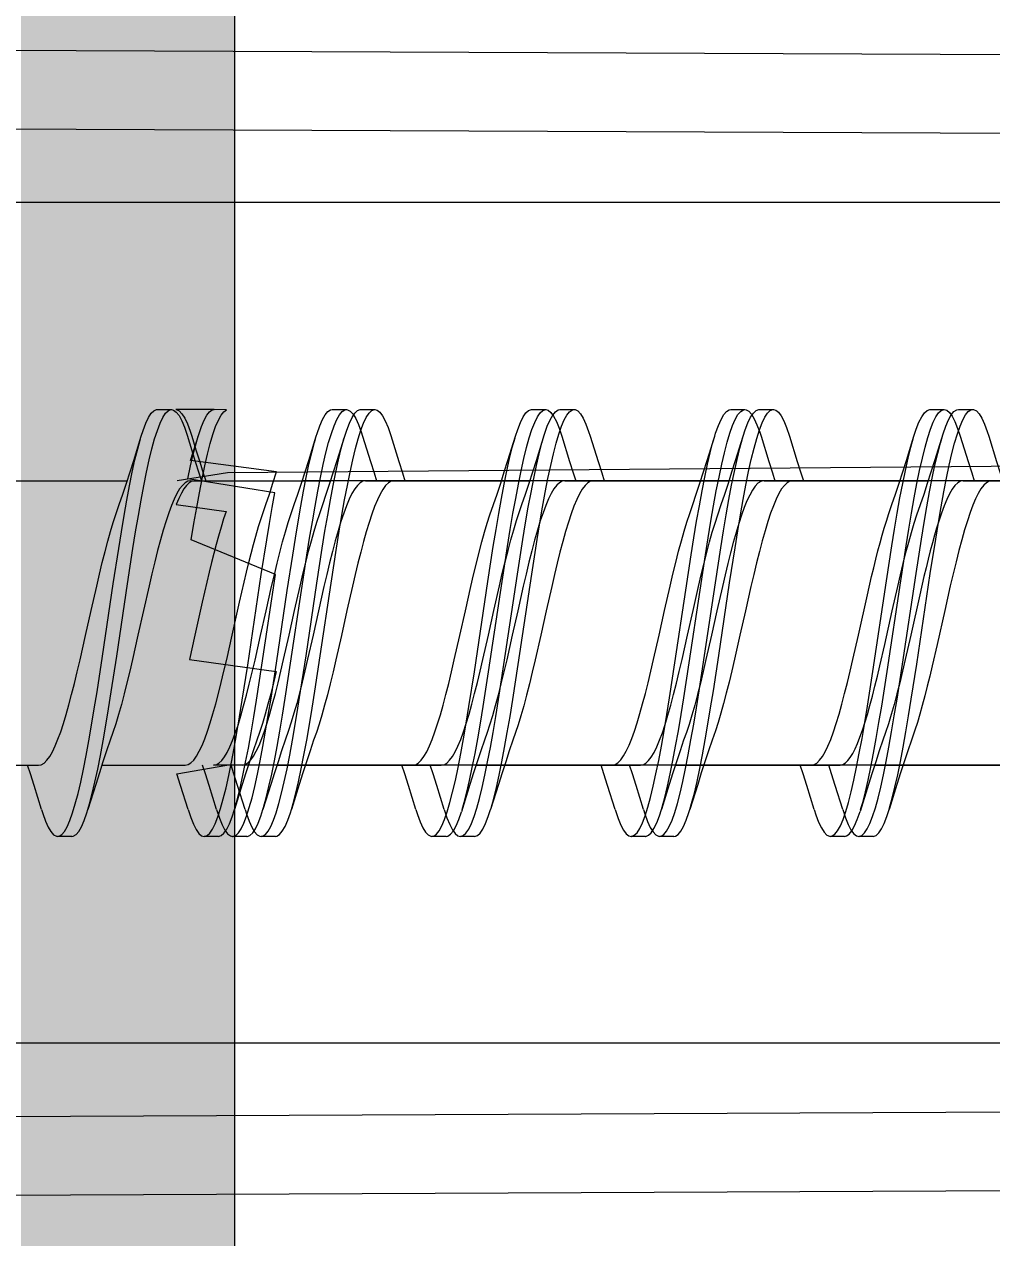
# Model space of a CAD drawing. Header units: millimetres. Extents: x -853320 to 19484, y -510814 to 9708.
# Drawn here: x 12786.87 to 12793.67, y 7130.49 to 7139.02 of the extents above; entities that cross this region are included whole.
import ezdxf

# ---------------------------------------------------------------- set-up
doc = ezdxf.new("R2010")
doc.units = ezdxf.units.MM
doc.layers.add('DS_ST_quote 1_50', color=7, linetype='Continuous')
for name, color, linetype, lineweight in [('F_ELETTRICO', 22, 'Continuous', 5), ('F_PARETE_nuove', 5, 'Continuous', 5), ('F_TUBOLARE sez.40x40', 7, 'Continuous', 5)]:
    doc.layers.add(name, color=color, linetype=linetype, lineweight=lineweight)
doc.styles.add('ARIAL', font='arial.ttf')
doc.dimstyles.new('ISO-100', dxfattribs={"dimtxt": 100, "dimasz": 5, "dimexe": 0.25, "dimexo": 6, "dimgap": 6, "dimtad": 1, "dimtxsty": 'ARIAL', "dimblk": 'ARCHTICK', "dimcen": 2.5, "dimdle": 15, "dimse1": 1, "dimse2": 1, "dimclrd": 256, "dimclre": 256, "dimclrt": 256, "dimadec": 0, "dimazin": 0, "dimtfac": 1, "dimtmove": 0, "dimatfit": 3, "dimldrblk": 'ARCHTICK', "dimfxl": 1, "dimlwd": -1, "dimlwe": -1, "dimarcsym": 0})

# ---------------------------------------------------------------- blocks, each defined once
blk = doc.blocks.new('SCATOLA INCASSO_1 P_sezione e pianta')
at = {"layer": 'F_ELETTRICO'}
for p, q in [((55461.4861, -13680.1948), (55437.3638, -13680.0865)), ((55461.4773, -13680.7467), (55437.3638, -13680.639)), ((55462.472, -13681.1733), (55437.3638, -13681.1734)), ((55441.7213, -13682.6278), (55441.6213, -13682.6278)), ((55442.7513, -13682.6278), (55442.6513, -13682.6278)), ((55442.9513, -13682.6278), (55442.8513, -13682.6278)), ((55443.1513, -13682.6278), (55443.0513, -13682.6278)), ((55444.3513, -13682.6278), (55444.2513, -13682.6278)), ((55444.5513, -13682.6278), (55444.4513, -13682.6278)), ((55445.7513, -13682.6278), (55445.6513, -13682.6278)), ((55445.9513, -13682.6278), (55445.8513, -13682.6278)), ((55447.1513, -13682.6278), (55447.0513, -13682.6278)), ((55447.3513, -13682.6278), (55447.2513, -13682.6278)), ((55447.2913, -13682.6519), (55447.3104, -13682.6802)), ((55447.3913, -13682.6519), (55447.4104, -13682.6802)), ((55441.7077, -13682.7392), (55441.7268, -13682.7927)), ((55442.7285, -13682.7168), (55442.7475, -13682.7654)), ((55442.9304, -13682.7213), (55442.9495, -13682.7709)), ((55443.1382, -13682.7405), (55443.1573, -13682.7942)), ((55444.3402, -13682.7455), (55444.3592, -13682.8003)), ((55444.5289, -13682.7179), (55444.548, -13682.7668)), ((55445.7309, -13682.7224), (55445.7499, -13682.7723)), ((55445.9387, -13682.7417), (55445.9578, -13682.7957)), ((55447.1407, -13682.7468), (55447.1597, -13682.8018)), ((55441.889, -13682.9924), (55441.8341, -13682.8158)), ((55442.919, -13682.9924), (55442.8641, -13682.8158)), ((55443.119, -13682.9924), (55443.0641, -13682.8158)), ((55443.319, -13682.9924), (55443.2641, -13682.8158)), ((55444.3592, -13682.8003), (55444.3783, -13682.8648)), ((55444.519, -13682.9924), (55444.4592, -13682.8003)), ((55444.719, -13682.9924), (55444.6641, -13682.8158)), ((55445.919, -13682.9924), (55445.8641, -13682.8158)), ((55446.119, -13682.9924), (55446.0641, -13682.8158)), ((55447.1597, -13682.8018), (55447.1788, -13682.8665)), ((55447.319, -13682.9924), (55447.2597, -13682.8018)), ((55447.519, -13682.9924), (55447.4641, -13682.8158)), ((55440.5323, -13683.1278), (55441.4873, -13683.1278)), ((55441.9323, -13683.1278), (55442.5173, -13683.1278)), ((55451.7623, -13683.1278), (55442.7173, -13683.1278)), ((55442.9623, -13683.1278), (55442.9173, -13683.1278)), ((55443.1623, -13683.1278), (55444.1173, -13683.1278)), ((55443.3623, -13683.1278), (55444.3173, -13683.1278)), ((55444.5623, -13683.1278), (55445.5173, -13683.1278)), ((55444.7623, -13683.1278), (55445.7173, -13683.1278)), ((55445.9623, -13683.1278), (55446.9173, -13683.1278)), ((55446.1623, -13683.1278), (55447.1173, -13683.1278)), ((55447.3623, -13683.1278), (55448.3173, -13683.1278)), ((55447.5623, -13683.1278), (55448.5173, -13683.1278)), ((55444.5116, -13683.5402), (55444.5497, -13683.7836)), ((55444.6116, -13683.5402), (55444.6497, -13683.7836)), ((55447.3121, -13683.5432), (55447.3502, -13683.7868)), ((55447.4121, -13683.5432), (55447.4502, -13683.7868)), ((55442.919, -13683.586), (55442.9571, -13683.8319)), ((55443.019, -13683.586), (55443.0571, -13683.8319)), ((55443.1209, -13683.5982), (55443.159, -13683.8447)), ((55443.2209, -13683.5982), (55443.259, -13683.8447)), ((55444.7195, -13683.589), (55444.7576, -13683.8351)), ((55444.8195, -13683.589), (55444.8576, -13683.8351)), ((55445.9214, -13683.6013), (55445.9595, -13683.8479)), ((55446.0214, -13683.6013), (55446.0595, -13683.8479)), ((55447.5199, -13683.5921), (55447.558, -13683.8383)), ((55447.6199, -13683.5921), (55447.658, -13683.8383)), ((55441.8982, -13683.6447), (55441.9364, -13683.8934)), ((55441.9982, -13683.6447), (55442.0364, -13683.8934)), ((55443.3287, -13683.6478), (55443.3668, -13683.8966)), ((55443.4287, -13683.6478), (55443.4668, -13683.8966)), ((55446.1292, -13683.6509), (55446.1673, -13683.8998)), ((55446.2292, -13683.6509), (55446.2673, -13683.8998)), ((55444.5497, -13683.7836), (55444.645, -13684.4199)), ((55444.6497, -13683.7836), (55444.745, -13684.4199)), ((55447.3502, -13683.7868), (55447.4455, -13684.4231)), ((55447.4502, -13683.7868), (55447.5455, -13684.4231)), ((55441.7789, -13683.8683), (55441.8179, -13684.0406)), ((55441.9364, -13683.8934), (55442.0126, -13684.4038)), ((55442.0364, -13683.8934), (55442.1126, -13684.4038)), ((55442.186, -13684.0415), (55442.1474, -13683.8709)), ((55442.9571, -13683.8319), (55443.0523, -13684.4682)), ((55443.0571, -13683.8319), (55443.1523, -13684.4682)), ((55443.159, -13683.8447), (55443.2352, -13684.3552)), ((55443.2095, -13683.8711), (55443.2481, -13684.0414)), ((55443.259, -13683.8447), (55443.3352, -13684.3552)), ((55443.3668, -13683.8966), (55443.443, -13684.4071)), ((55443.4162, -13684.042), (55443.3779, -13683.873)), ((55443.4668, -13683.8966), (55443.543, -13684.4071)), ((55444.4089, -13683.8684), (55444.4479, -13684.0407)), ((55444.6095, -13683.8712), (55444.6481, -13684.0415)), ((55444.7576, -13683.8351), (55444.8528, -13684.4714)), ((55444.8161, -13684.0417), (55444.777, -13683.8693)), ((55444.8576, -13683.8351), (55444.9528, -13684.4714)), ((55445.9595, -13683.8479), (55446.0357, -13684.3584)), ((55446.0095, -13683.8709), (55446.0482, -13684.042)), ((55446.0595, -13683.8479), (55446.1357, -13684.3584)), ((55447.2095, -13683.8712), (55447.2481, -13684.0415)), ((55447.3991, -13683.8265), (55447.4334, -13683.9762)), ((55447.558, -13683.8383), (55447.6533, -13684.4746)), ((55447.616, -13684.0415), (55447.5774, -13683.8709)), ((55447.658, -13683.8383), (55447.7533, -13684.4746)), ((55447.8012, -13683.9755), (55447.767, -13683.8262)), ((55446.1673, -13683.8998), (55446.2435, -13684.4103)), ((55446.2673, -13683.8998), (55446.3435, -13684.4103)), ((55447.2481, -13684.0415), (55447.3117, -13684.3256)), ((55447.6797, -13684.3256), (55447.616, -13684.0415)), ((55443.0866, -13684.2141), (55443.1251, -13684.3843)), ((55443.6933, -13684.3854), (55443.6546, -13684.2145)), ((55445.0932, -13684.3847), (55445.0545, -13684.2141)), ((55445.8868, -13684.2148), (55445.9258, -13684.3873)), ((55446.2928, -13684.383), (55446.2545, -13684.2137)), ((55446.4931, -13684.3845), (55446.4544, -13684.2135)), ((55442.6703, -13684.4154), (55442.6378, -13684.2731)), ((55442.8998, -13684.2731), (55442.9323, -13684.4154)), ((55442.0126, -13684.4038), (55442.0507, -13684.6507)), ((55442.1126, -13684.4038), (55442.1507, -13684.6507)), ((55443.2352, -13684.3552), (55443.2733, -13684.6041)), ((55443.3352, -13684.3552), (55443.3733, -13684.6041)), ((55443.443, -13684.4071), (55443.4811, -13684.6538)), ((55443.543, -13684.4071), (55443.5811, -13684.6538)), ((55446.0357, -13684.3584), (55446.0738, -13684.6072)), ((55446.1357, -13684.3584), (55446.1738, -13684.6072)), ((55447.3117, -13684.3256), (55447.3413, -13684.4537)), ((55447.7093, -13684.4537), (55447.6797, -13684.3256)), ((55443.1523, -13684.4682), (55442.5604, -13684.7118)), ((55443.0523, -13684.4682), (55443.0904, -13684.7118)), ((55444.645, -13684.4199), (55444.6831, -13684.666)), ((55444.745, -13684.4199), (55444.7831, -13684.666)), ((55444.8528, -13684.4714), (55444.8909, -13684.7148)), ((55444.9528, -13684.4714), (55444.9909, -13684.7148)), ((55446.2435, -13684.4103), (55446.2816, -13684.6568)), ((55446.3435, -13684.4103), (55446.3816, -13684.6568)), ((55447.4455, -13684.4231), (55447.4836, -13684.6691)), ((55447.5455, -13684.4231), (55447.5836, -13684.6691)), ((55447.6533, -13684.4746), (55447.6914, -13684.7178)), ((55447.7533, -13684.4746), (55447.7914, -13684.7178)), ((55447.4449, -13684.8428), (55447.4628, -13684.8966)), ((55443.0845, -13684.9596), (55443.1095, -13685.034)), ((55443.1285, -13684.9384), (55443.1476, -13685.0432)), ((55442.6176, -13685.0432), (55442.6366, -13685.1414)), ((55447.5407, -13685.0063), (55447.5598, -13685.1069)), ((55441.1553, -13685.1278), (55442.1103, -13685.1278)), ((55442.5553, -13685.1278), (55443.1403, -13685.1278)), ((55442.5853, -13685.1278), (55443.5403, -13685.1278)), ((55452.3853, -13685.1278), (55443.3403, -13685.1278)), ((55443.7853, -13685.1278), (55444.7403, -13685.1278)), ((55443.9853, -13685.1278), (55444.9403, -13685.1278)), ((55445.1853, -13685.1278), (55446.1403, -13685.1278)), ((55445.3853, -13685.1278), (55446.3403, -13685.1278)), ((55446.5853, -13685.1278), (55447.5403, -13685.1278)), ((55446.7853, -13685.1278), (55447.7403, -13685.1278)), ((55447.5347, -13685.1105), (55447.5602, -13685.1892)), ((55447.5598, -13685.1069), (55447.5788, -13685.2003)), ((55447.9853, -13685.1278), (55448.9403, -13685.1278)), ((55447.5602, -13685.1892), (55447.5859, -13685.2701)), ((55442.1559, -13685.2701), (55442.2085, -13685.4397)), ((55442.5559, -13685.2701), (55442.6128, -13685.4535)), ((55443.3859, -13685.2701), (55443.4385, -13685.4397)), ((55443.5859, -13685.2701), (55443.6385, -13685.4397)), ((55444.7859, -13685.2701), (55444.8385, -13685.4397)), ((55444.9859, -13685.2701), (55445.0433, -13685.455)), ((55446.1859, -13685.2701), (55446.2385, -13685.4397)), ((55446.3859, -13685.2701), (55446.4385, -13685.4397)), ((55447.5859, -13685.2701), (55447.6385, -13685.4397)), ((55447.7859, -13685.2701), (55447.8438, -13685.4565)), ((55445.1243, -13685.3905), (55445.1433, -13685.455)), ((55442.3221, -13685.4816), (55442.3412, -13685.5318)), ((55442.7128, -13685.4535), (55442.7319, -13685.5086)), ((55443.5448, -13685.4596), (55443.5638, -13685.5136)), ((55443.7526, -13685.483), (55443.7717, -13685.5329)), ((55444.9545, -13685.4885), (55444.9736, -13685.5375)), ((55445.1433, -13685.455), (55445.1624, -13685.5099)), ((55446.3453, -13685.4611), (55446.3643, -13685.5149)), ((55446.5531, -13685.4844), (55446.5721, -13685.5341)), ((55447.755, -13685.4899), (55447.7741, -13685.5386)), ((55447.9438, -13685.4565), (55447.9629, -13685.5111)), ((55442.3213, -13685.6278), (55442.4213, -13685.6278)), ((55442.7213, -13685.6278), (55442.4513, -13685.6278)), ((55443.5513, -13685.6278), (55443.6513, -13685.6278)), ((55443.7513, -13685.6278), (55443.8513, -13685.6278)), ((55444.9513, -13685.6278), (55445.0513, -13685.6278)), ((55445.1513, -13685.6278), (55445.2513, -13685.6278)), ((55446.3513, -13685.6278), (55446.4513, -13685.6278)), ((55446.5513, -13685.6278), (55446.6513, -13685.6278)), ((55447.7513, -13685.6278), (55447.8513, -13685.6278)), ((55447.9513, -13685.6278), (55448.0513, -13685.6278)), ((55468.0938, -13687.0822), (55437.3638, -13687.0822)), ((55437.3638, -13687.6166), (55468.0938, -13687.4888)), ((55437.3638, -13688.169), (55468.0938, -13688.0406))]:
    blk.add_line(p, q, dxfattribs=at)
for points in [[(55441.5085, -13682.8158), (55441.5172, -13682.7885), (55441.5363, -13682.7357), (55441.5553, -13682.6931), (55441.5744, -13682.6609), (55441.5934, -13682.6395), (55441.6125, -13682.629), (55441.6213, -13682.6278)], [(55441.6213, -13682.6278), (55441.6315, -13682.6294), (55441.6506, -13682.6407), (55441.6696, -13682.6629), (55441.6887, -13682.6958), (55441.7077, -13682.7392)], [(55441.7213, -13682.6278), (55441.7315, -13682.6294), (55441.7506, -13682.6407), (55441.7696, -13682.6629), (55441.7887, -13682.6958), (55441.8077, -13682.7392), (55441.8268, -13682.7927), (55441.8341, -13682.8158)], [(55442.5385, -13682.8158), (55442.557, -13682.7602), (55442.576, -13682.7125), (55442.5951, -13682.6753), (55442.6142, -13682.6486), (55442.6332, -13682.6327), (55442.6513, -13682.6278)], [(55442.6513, -13682.6278), (55442.6713, -13682.6338), (55442.6904, -13682.6507), (55442.7094, -13682.6785), (55442.7285, -13682.7168)], [(55442.7385, -13682.8158), (55442.7589, -13682.7548), (55442.778, -13682.7083), (55442.797, -13682.672), (55442.8161, -13682.6465), (55442.8351, -13682.6317), (55442.8513, -13682.6278)], [(55442.7513, -13682.6278), (55442.7713, -13682.6338), (55442.7904, -13682.6507), (55442.8094, -13682.6785), (55442.8285, -13682.7168), (55442.8475, -13682.7654), (55442.8641, -13682.8158)], [(55442.8513, -13682.6278), (55442.8542, -13682.6279), (55442.8732, -13682.635), (55442.8923, -13682.6531), (55442.9114, -13682.6819), (55442.9304, -13682.7213)], [(55442.9385, -13682.8158), (55442.9477, -13682.787), (55442.9668, -13682.7345), (55442.9858, -13682.6921), (55443.0049, -13682.6602), (55443.0239, -13682.6391), (55443.043, -13682.6288), (55443.0513, -13682.6278)], [(55442.9513, -13682.6278), (55442.9542, -13682.6279), (55442.9732, -13682.635), (55442.9923, -13682.6531), (55443.0114, -13682.6819), (55443.0304, -13682.7213), (55443.0495, -13682.7709), (55443.0641, -13682.8158)], [(55443.0513, -13682.6278), (55443.062, -13682.6295), (55443.0811, -13682.6411), (55443.1001, -13682.6636), (55443.1192, -13682.6968), (55443.1382, -13682.7405)], [(55443.1513, -13682.6278), (55443.162, -13682.6295), (55443.1811, -13682.6411), (55443.2001, -13682.6636), (55443.2192, -13682.6968), (55443.2382, -13682.7405), (55443.2573, -13682.7942), (55443.2641, -13682.8158)], [(55444.1385, -13682.8158), (55444.1497, -13682.7812), (55444.1687, -13682.7297), (55444.1878, -13682.6884), (55444.2068, -13682.6576), (55444.2259, -13682.6375), (55444.2449, -13682.6284), (55444.2513, -13682.6278)], [(55444.2513, -13682.6278), (55444.264, -13682.6302), (55444.283, -13682.6429), (55444.3021, -13682.6665), (55444.3211, -13682.7008), (55444.3402, -13682.7455)], [(55444.3385, -13682.8158), (55444.3575, -13682.7588), (55444.3765, -13682.7115), (55444.3956, -13682.6744), (55444.4146, -13682.6481), (55444.4337, -13682.6325), (55444.4513, -13682.6278)], [(55444.3513, -13682.6278), (55444.364, -13682.6302), (55444.383, -13682.6429), (55444.4021, -13682.6665), (55444.4211, -13682.7008), (55444.4402, -13682.7455), (55444.4592, -13682.8003)], [(55444.4513, -13682.6278), (55444.4718, -13682.6341), (55444.4908, -13682.6513), (55444.5099, -13682.6793), (55444.5289, -13682.7179)], [(55444.5513, -13682.6278), (55444.5718, -13682.6341), (55444.5908, -13682.6513), (55444.6099, -13682.6793), (55444.6289, -13682.7179), (55444.648, -13682.7668), (55444.6641, -13682.8158)], [(55445.5385, -13682.8158), (55445.5594, -13682.7535), (55445.5785, -13682.7072), (55445.5975, -13682.6713), (55445.6166, -13682.646), (55445.6356, -13682.6315), (55445.6513, -13682.6278)], [(55445.6513, -13682.6278), (55445.6547, -13682.628), (55445.6737, -13682.6354), (55445.6928, -13682.6537), (55445.7118, -13682.6828), (55445.7309, -13682.7224)], [(55445.7385, -13682.8158), (55445.7482, -13682.7855), (55445.7673, -13682.7333), (55445.7863, -13682.6912), (55445.8054, -13682.6596), (55445.8244, -13682.6387), (55445.8435, -13682.6287), (55445.8513, -13682.6278)], [(55445.7513, -13682.6278), (55445.7547, -13682.628), (55445.7737, -13682.6354), (55445.7928, -13682.6537), (55445.8118, -13682.6828), (55445.8309, -13682.7224), (55445.8499, -13682.7723), (55445.8641, -13682.8158)], [(55445.8513, -13682.6278), (55445.8625, -13682.6297), (55445.8816, -13682.6416), (55445.9006, -13682.6643), (55445.9197, -13682.6978), (55445.9387, -13682.7417)], [(55445.9513, -13682.6278), (55445.9625, -13682.6297), (55445.9816, -13682.6416), (55446.0006, -13682.6643), (55446.0197, -13682.6978), (55446.0387, -13682.7417), (55446.0578, -13682.7957), (55446.0641, -13682.8158)], [(55446.9385, -13682.8158), (55446.9501, -13682.7797), (55446.9692, -13682.7285), (55446.9882, -13682.6875), (55447.0073, -13682.6569), (55447.0264, -13682.6372), (55447.0454, -13682.6283), (55447.0513, -13682.6278)], [(55447.0513, -13682.6278), (55447.0645, -13682.6304), (55447.0835, -13682.6434), (55447.1026, -13682.6673), (55447.1216, -13682.7018), (55447.1407, -13682.7468)], [(55447.1385, -13682.8158), (55447.158, -13682.7575), (55447.177, -13682.7104), (55447.1961, -13682.6736), (55447.2151, -13682.6475), (55447.2342, -13682.6322), (55447.2513, -13682.6278)], [(55447.1513, -13682.6278), (55447.1645, -13682.6304), (55447.1835, -13682.6434), (55447.2026, -13682.6673), (55447.2216, -13682.7018), (55447.2407, -13682.7468), (55447.2597, -13682.8018)], [(55447.2513, -13682.6278), (55447.2532, -13682.6278), (55447.2723, -13682.6344), (55447.2913, -13682.6519)], [(55447.3104, -13682.6802), (55447.3294, -13682.719), (55447.3485, -13682.7682)], [(55447.3513, -13682.6278), (55447.3532, -13682.6278), (55447.3723, -13682.6344), (55447.3913, -13682.6519)], [(55447.4104, -13682.6802), (55447.4294, -13682.719), (55447.4485, -13682.7682), (55447.4641, -13682.8158)], [(55442.7475, -13682.7654), (55442.7666, -13682.824), (55442.7856, -13682.8921), (55442.8047, -13682.9692), (55442.8237, -13683.0548), (55442.8428, -13683.1482)], [(55442.9495, -13682.7709), (55442.9685, -13682.8305), (55442.9876, -13682.8996), (55443.0066, -13682.9776), (55443.0257, -13683.064), (55443.0447, -13683.1582)], [(55444.548, -13682.7668), (55444.567, -13682.8256), (55444.5861, -13682.894), (55444.6051, -13682.9713), (55444.6242, -13683.0571), (55444.6432, -13683.1507)], [(55445.7499, -13682.7723), (55445.769, -13682.8322), (55445.788, -13682.9014), (55445.8071, -13682.9797), (55445.8261, -13683.0663), (55445.8452, -13683.1607)], [(55447.3485, -13682.7682), (55447.3675, -13682.8272), (55447.3866, -13682.8958), (55447.4056, -13682.9734), (55447.4247, -13683.0594), (55447.4437, -13683.1532), (55447.4628, -13683.2542), (55447.4818, -13683.3615), (55447.5009, -13683.4744), (55447.5199, -13683.5921)], [(55441.5085, -13682.8158), (55441.4559, -13682.9855), (55441.4302, -13683.0664), (55441.4103, -13683.1278)], [(55441.7268, -13682.7927), (55441.7458, -13682.856), (55441.7649, -13682.9286)], [(55441.8341, -13682.8158), (55441.8458, -13682.856), (55441.8649, -13682.9286), (55441.8839, -13683.0099), (55441.903, -13683.0994)], [(55442.5385, -13682.8158), (55442.4859, -13682.9855), (55442.4602, -13683.0664), (55442.8103, -13683.1278)], [(55442.7385, -13682.8158), (55442.6859, -13682.9855), (55442.6602, -13683.0664), (55442.6403, -13683.1278)], [(55442.9385, -13682.8158), (55442.8859, -13682.9855), (55442.8602, -13683.0664), (55442.8403, -13683.1278)], [(55442.8641, -13682.8158), (55442.8666, -13682.824), (55442.8856, -13682.8921), (55442.9047, -13682.9692), (55442.9237, -13683.0548), (55442.9428, -13683.1482), (55442.9618, -13683.2488), (55442.9809, -13683.3558), (55442.9999, -13683.4685), (55443.019, -13683.586)], [(55443.0641, -13682.8158), (55443.0685, -13682.8305), (55443.0876, -13682.8996), (55443.1066, -13682.9776), (55443.1257, -13683.064), (55443.1447, -13683.1582)], [(55443.1573, -13682.7942), (55443.1763, -13682.8578), (55443.1954, -13682.9306)], [(55443.2641, -13682.8158), (55443.2763, -13682.8578), (55443.2954, -13682.9306), (55443.3144, -13683.0121), (55443.3335, -13683.1018)], [(55444.1385, -13682.8158), (55444.0859, -13682.9855), (55444.0602, -13683.0664), (55444.0403, -13683.1278)], [(55444.3385, -13682.8158), (55444.2859, -13682.9855), (55444.2602, -13683.0664), (55444.2403, -13683.1278)], [(55444.3783, -13682.8648), (55444.3973, -13682.9385), (55444.4164, -13683.0209), (55444.4354, -13683.1114)], [(55444.4641, -13682.8158), (55444.4783, -13682.8648), (55444.4973, -13682.9385), (55444.5164, -13683.0209), (55444.5354, -13683.1114)], [(55444.6641, -13682.8158), (55444.667, -13682.8256), (55444.6861, -13682.894), (55444.7051, -13682.9713), (55444.7242, -13683.0571), (55444.7432, -13683.1507)], [(55445.5385, -13682.8158), (55445.4859, -13682.9855), (55445.4602, -13683.0664), (55445.4403, -13683.1278)], [(55445.7385, -13682.8158), (55445.6859, -13682.9855), (55445.6602, -13683.0664), (55445.6403, -13683.1278)], [(55445.8641, -13682.8158), (55445.869, -13682.8322), (55445.888, -13682.9014), (55445.9071, -13682.9797), (55445.9261, -13683.0663), (55445.9452, -13683.1607)], [(55445.9578, -13682.7957), (55445.9768, -13682.8595), (55445.9959, -13682.9325)], [(55446.0641, -13682.8158), (55446.0768, -13682.8595), (55446.0959, -13682.9325), (55446.1149, -13683.0143), (55446.134, -13683.1042)], [(55446.9385, -13682.8158), (55446.8859, -13682.9855), (55446.8602, -13683.0664), (55446.8403, -13683.1278)], [(55447.1385, -13682.8158), (55447.0859, -13682.9855), (55447.0602, -13683.0664), (55447.0403, -13683.1278)], [(55447.1788, -13682.8665), (55447.1978, -13682.9405), (55447.2169, -13683.0231), (55447.2359, -13683.1138)], [(55447.2641, -13682.8158), (55447.2788, -13682.8665), (55447.2978, -13682.9405), (55447.3169, -13683.0231), (55447.3359, -13683.1138), (55447.355, -13683.2119), (55447.374, -13683.3167), (55447.3931, -13683.4274), (55447.4121, -13683.5432)], [(55447.4641, -13682.8158), (55447.4675, -13682.8272), (55447.4866, -13682.8958), (55447.5056, -13682.9734), (55447.5247, -13683.0594), (55447.5437, -13683.1532)], [(55441.7649, -13682.9286), (55441.7839, -13683.0099), (55441.803, -13683.0994)], [(55443.1954, -13682.9306), (55443.2144, -13683.0121), (55443.2335, -13683.1018)], [(55445.9959, -13682.9325), (55446.0149, -13683.0143), (55446.034, -13683.1042)], [(55442.0099, -13683.3589), (55441.9906, -13683.303), (55441.9655, -13683.2286), (55441.9402, -13683.152), (55441.9147, -13683.0733), (55441.889, -13682.9924)], [(55443.0399, -13683.3589), (55443.0206, -13683.303), (55442.9955, -13683.2286), (55442.9702, -13683.152), (55442.9447, -13683.0733), (55442.919, -13682.9924)], [(55443.2206, -13683.303), (55443.1955, -13683.2286), (55443.1702, -13683.152), (55443.1447, -13683.0733), (55443.119, -13682.9924)], [(55443.4399, -13683.3589), (55443.4206, -13683.303), (55443.3955, -13683.2286), (55443.3702, -13683.152), (55443.3447, -13683.0733), (55443.319, -13682.9924)], [(55444.6399, -13683.3589), (55444.6206, -13683.303), (55444.5955, -13683.2286), (55444.5702, -13683.152), (55444.5447, -13683.0733), (55444.519, -13682.9924)], [(55444.8399, -13683.3589), (55444.8206, -13683.303), (55444.7955, -13683.2286), (55444.7702, -13683.152), (55444.7447, -13683.0733), (55444.719, -13682.9924)], [(55446.0399, -13683.3589), (55446.0206, -13683.303), (55445.9955, -13683.2286), (55445.9702, -13683.152), (55445.9447, -13683.0733), (55445.919, -13682.9924)], [(55446.2437, -13683.3699), (55446.2206, -13683.303), (55446.1955, -13683.2286), (55446.1702, -13683.152), (55446.1447, -13683.0733), (55446.119, -13682.9924)], [(55447.4399, -13683.3589), (55447.4206, -13683.303), (55447.3955, -13683.2286), (55447.3702, -13683.152), (55447.3447, -13683.0733), (55447.319, -13682.9924)], [(55447.6206, -13683.303), (55447.5955, -13683.2286), (55447.5702, -13683.152), (55447.5447, -13683.0733), (55447.519, -13682.9924)], [(55441.4873, -13683.1278), (55441.5059, -13683.1313), (55441.5261, -13683.1429), (55441.5461, -13683.1623), (55441.5658, -13683.1891), (55441.5853, -13683.2229), (55441.6047, -13683.2634), (55441.624, -13683.31), (55441.6431, -13683.3623), (55441.6622, -13683.4203), (55441.6814, -13683.4837), (55441.7006, -13683.5519), (55441.7199, -13683.6249), (55441.7395, -13683.7027), (55441.7592, -13683.7843), (55441.7789, -13683.8683)], [(55441.803, -13683.0994), (55441.822, -13683.1964), (55441.8411, -13683.3002), (55441.8601, -13683.4101), (55441.8792, -13683.5252), (55441.8982, -13683.6447)], [(55441.903, -13683.0994), (55441.922, -13683.1964), (55441.9411, -13683.3002), (55441.9601, -13683.4101), (55441.9792, -13683.5252), (55441.9982, -13683.6447)], [(55442.5173, -13683.1278), (55442.5385, -13683.1323), (55442.5583, -13683.1446), (55442.5779, -13683.1645), (55442.5974, -13683.1916), (55442.6168, -13683.2257), (55442.6361, -13683.2665), (55442.6554, -13683.3137), (55442.6747, -13683.3669), (55442.6939, -13683.4257), (55442.7132, -13683.4897), (55442.7324, -13683.5585), (55442.7516, -13683.6315), (55442.7709, -13683.7084), (55442.7902, -13683.7884), (55442.8095, -13683.8711)], [(55442.7173, -13683.1278), (55442.7362, -13683.1314), (55442.7554, -13683.1423), (55442.7745, -13683.1605), (55442.7936, -13683.1858), (55442.8127, -13683.2181), (55442.8319, -13683.257), (55442.8509, -13683.3021), (55442.8699, -13683.3531), (55442.8891, -13683.4105), (55442.9087, -13683.4745), (55442.9285, -13683.5444), (55442.9485, -13683.6193), (55442.9685, -13683.6986), (55442.9886, -13683.7818), (55443.0086, -13683.8671)], [(55442.9173, -13683.1278), (55442.9193, -13683.1278), (55442.939, -13683.1325), (55442.9588, -13683.145), (55442.9784, -13683.1651), (55442.9979, -13683.1924), (55443.0173, -13683.2266), (55443.0365, -13683.2675), (55443.0558, -13683.3147), (55443.075, -13683.3678), (55443.0942, -13683.4265), (55443.1133, -13683.4902), (55443.1324, -13683.5585), (55443.1516, -13683.6313), (55443.1708, -13683.7081), (55443.1902, -13683.7883), (55443.2095, -13683.8711)], [(55443.2335, -13683.1018), (55443.2525, -13683.199), (55443.2716, -13683.303), (55443.2906, -13683.413), (55443.3097, -13683.5282), (55443.3287, -13683.6478)], [(55443.3335, -13683.1018), (55443.3525, -13683.199), (55443.3716, -13683.303), (55443.3906, -13683.413), (55443.4097, -13683.5282), (55443.4287, -13683.6478)], [(55444.1173, -13683.1278), (55444.1359, -13683.1312), (55444.1561, -13683.1428), (55444.1761, -13683.1623), (55444.1958, -13683.1891), (55444.2153, -13683.2229), (55444.2347, -13683.2633), (55444.2538, -13683.3096), (55444.2728, -13683.3615), (55444.2919, -13683.4192), (55444.3111, -13683.4826), (55444.3304, -13683.5511), (55444.3498, -13683.6243), (55444.3694, -13683.7023), (55444.3892, -13683.7842), (55444.4089, -13683.8684)], [(55444.3173, -13683.1278), (55444.3371, -13683.1317), (55444.3566, -13683.1433), (55444.3761, -13683.1623), (55444.3955, -13683.1887), (55444.4149, -13683.2221), (55444.4343, -13683.2624), (55444.4537, -13683.3093), (55444.4731, -13683.3624), (55444.4926, -13683.4216), (55444.5123, -13683.4866), (55444.5319, -13683.5569), (55444.5515, -13683.6311), (55444.5709, -13683.7085), (55444.5902, -13683.7886), (55444.6095, -13683.8712)], [(55444.4354, -13683.1114), (55444.4545, -13683.2093), (55444.4735, -13683.3139), (55444.4926, -13683.4245), (55444.5116, -13683.5402)], [(55444.5354, -13683.1114), (55444.5545, -13683.2093), (55444.5735, -13683.3139), (55444.5926, -13683.4245), (55444.6116, -13683.5402)], [(55445.5173, -13683.1278), (55445.5194, -13683.1278), (55445.5391, -13683.1326), (55445.5589, -13683.1451), (55445.5786, -13683.1653), (55445.5981, -13683.1927), (55445.6174, -13683.2269), (55445.6367, -13683.2678), (55445.6559, -13683.315), (55445.6751, -13683.3681), (55445.6942, -13683.4267), (55445.7133, -13683.4904), (55445.7324, -13683.5586), (55445.7516, -13683.6312), (55445.7708, -13683.7081), (55445.7902, -13683.7883), (55445.8095, -13683.8711)], [(55445.7173, -13683.1278), (55445.7358, -13683.1312), (55445.755, -13683.142), (55445.7742, -13683.1601), (55445.7934, -13683.1854), (55445.8126, -13683.2177), (55445.8319, -13683.257), (55445.8512, -13683.303), (55445.8707, -13683.3554), (55445.8903, -13683.4143), (55445.9102, -13683.4794), (55445.9302, -13683.5503), (55445.9501, -13683.6257), (55445.97, -13683.7047), (55445.9898, -13683.7868), (55446.0095, -13683.8709)], [(55446.034, -13683.1042), (55446.053, -13683.2015), (55446.0721, -13683.3057), (55446.0911, -13683.4158), (55446.1102, -13683.5312), (55446.1292, -13683.6509)], [(55446.134, -13683.1042), (55446.153, -13683.2015), (55446.1721, -13683.3057), (55446.1911, -13683.4158), (55446.2102, -13683.5312), (55446.2292, -13683.6509)], [(55446.9173, -13683.1278), (55446.9372, -13683.1318), (55446.9567, -13683.1434), (55446.9762, -13683.1625), (55446.9957, -13683.1889), (55447.0151, -13683.2224), (55447.0345, -13683.2628), (55447.0539, -13683.3097), (55447.0733, -13683.3629), (55447.0928, -13683.422), (55447.1124, -13683.487), (55447.132, -13683.5571), (55447.1516, -13683.6313), (55447.171, -13683.7086), (55447.1903, -13683.7887), (55447.2095, -13683.8712)], [(55447.1174, -13683.1278), (55447.1197, -13683.1278), (55447.1386, -13683.1323), (55447.1574, -13683.1439)], [(55447.2359, -13683.1138), (55447.255, -13683.2119), (55447.274, -13683.3167), (55447.2931, -13683.4274), (55447.3121, -13683.5432)], [(55442.8428, -13683.1482), (55442.8618, -13683.2488), (55442.8809, -13683.3558), (55442.8999, -13683.4685), (55442.919, -13683.586)], [(55443.0447, -13683.1582), (55443.0638, -13683.2595), (55443.0828, -13683.3671), (55443.1019, -13683.4803), (55443.1209, -13683.5982)], [(55443.1447, -13683.1582), (55443.1638, -13683.2595), (55443.1828, -13683.3671), (55443.2019, -13683.4803), (55443.2209, -13683.5982)], [(55444.6432, -13683.1507), (55444.6623, -13683.2515), (55444.6814, -13683.3587), (55444.7004, -13683.4714), (55444.7195, -13683.589)], [(55444.7432, -13683.1507), (55444.7623, -13683.2515), (55444.7814, -13683.3587), (55444.8004, -13683.4714), (55444.8195, -13683.589)], [(55445.8452, -13683.1607), (55445.8642, -13683.2621), (55445.8833, -13683.3699), (55445.9023, -13683.4832), (55445.9214, -13683.6013)], [(55445.9452, -13683.1607), (55445.9642, -13683.2621), (55445.9833, -13683.3699), (55446.0023, -13683.4832), (55446.0214, -13683.6013)], [(55447.1574, -13683.1439), (55447.1744, -13683.1603), (55447.1914, -13683.1825), (55447.2084, -13683.2101), (55447.2254, -13683.2431), (55447.2424, -13683.2812), (55447.2595, -13683.3246), (55447.2768, -13683.3732), (55447.2942, -13683.4267), (55447.3117, -13683.4847), (55447.3293, -13683.5471), (55447.3469, -13683.6133), (55447.3645, -13683.6824), (55447.3819, -13683.7535), (55447.3991, -13683.8265)], [(55447.5437, -13683.1532), (55447.5628, -13683.2542), (55447.5818, -13683.3615), (55447.6009, -13683.4744), (55447.6199, -13683.5921)], [(55442.1474, -13683.8709), (55442.128, -13683.7879), (55442.1086, -13683.7072), (55442.089, -13683.6294), (55442.0693, -13683.5546), (55442.0494, -13683.484), (55442.0297, -13683.4187), (55442.0099, -13683.3589)], [(55442.5472, -13683.8702), (55443.1579, -13683.7874), (55443.1386, -13683.7072), (55443.1192, -13683.63), (55443.0997, -13683.5562), (55443.0802, -13683.4865), (55443.0607, -13683.4219), (55443.0399, -13683.3589)], [(55443.3779, -13683.873), (55443.3588, -13683.791), (55443.3396, -13683.7115), (55443.3205, -13683.6351), (55443.3014, -13683.5623), (55443.2823, -13683.4937), (55443.2631, -13683.4298), (55443.244, -13683.3709), (55443.2206, -13683.303)], [(55443.5767, -13683.8679), (55443.5569, -13683.7833), (55443.537, -13683.701), (55443.5173, -13683.6226), (55443.4977, -13683.5488), (55443.4782, -13683.4798), (55443.4589, -13683.4163), (55443.4399, -13683.3589)], [(55444.777, -13683.8693), (55444.7571, -13683.7842), (55444.737, -13683.7009), (55444.7169, -13683.6213), (55444.6969, -13683.5458), (55444.6768, -13683.4751), (55444.657, -13683.4104), (55444.6399, -13683.3589)], [(55444.9766, -13683.8676), (55444.9567, -13683.7824), (55444.9366, -13683.6992), (55444.9166, -13683.6199), (55444.8967, -13683.545), (55444.8768, -13683.4751), (55444.8572, -13683.411), (55444.8399, -13683.3589)], [(55446.1775, -13683.8712), (55446.1578, -13683.7871), (55446.138, -13683.705), (55446.1182, -13683.626), (55446.0982, -13683.5507), (55446.0782, -13683.4798), (55446.0584, -13683.4147), (55446.0399, -13683.3589)], [(55446.3778, -13683.8726), (55446.3586, -13683.7905), (55446.3395, -13683.7108), (55446.3203, -13683.6343), (55446.3011, -13683.5614), (55446.282, -13683.4928), (55446.2628, -13683.4288), (55446.2437, -13683.3699)], [(55447.5774, -13683.8709), (55447.558, -13683.7879), (55447.5386, -13683.7073), (55447.519, -13683.6294), (55447.4993, -13683.5547), (55447.4795, -13683.4841), (55447.4597, -13683.4189), (55447.4399, -13683.3589)], [(55447.767, -13683.8262), (55447.7499, -13683.7538), (55447.7326, -13683.6831), (55447.7152, -13683.6144), (55447.6976, -13683.5483), (55447.68, -13683.486), (55447.6626, -13683.4279), (55447.6451, -13683.3743), (55447.6206, -13683.303)], [(55442.6378, -13684.2731), (55442.5859, -13684.041), (55442.5472, -13683.8702)], [(55442.8095, -13683.8711), (55442.8481, -13684.0414), (55442.8998, -13684.2731)], [(55443.0086, -13683.8671), (55443.0479, -13684.0407), (55443.0866, -13684.2141)], [(55443.6546, -13684.2145), (55443.6159, -13684.0407), (55443.5767, -13683.8679)], [(55445.0545, -13684.2141), (55445.0159, -13684.0409), (55444.9766, -13683.8676)], [(55445.8095, -13683.8711), (55445.8481, -13684.0414), (55445.8868, -13684.2148)], [(55446.2545, -13684.2137), (55446.2162, -13684.0421), (55446.1775, -13683.8712)], [(55446.4544, -13684.2135), (55446.4161, -13684.0419), (55446.3778, -13683.8726)], [(55447.4334, -13683.9762), (55447.4866, -13684.214), (55447.525, -13684.3838)], [(55447.8941, -13684.3886), (55447.8547, -13684.2149), (55447.8012, -13683.9755)], [(55441.8179, -13684.0406), (55441.8568, -13684.215), (55441.8958, -13684.3872)], [(55442.264, -13684.3883), (55442.2247, -13684.2148), (55442.186, -13684.0415)], [(55443.2481, -13684.0414), (55443.2868, -13684.2148), (55443.3258, -13684.3872)], [(55443.4931, -13684.3845), (55443.4544, -13684.2136), (55443.4162, -13684.042)], [(55444.4479, -13684.0407), (55444.4866, -13684.2141), (55444.5252, -13684.3844)], [(55444.6481, -13684.0415), (55444.6868, -13684.2151), (55444.7262, -13684.3891)], [(55444.8935, -13684.3859), (55444.8545, -13684.2138), (55444.8161, -13684.0417)], [(55446.0482, -13684.042), (55446.0866, -13684.2142), (55446.1252, -13684.3843)], [(55441.8958, -13684.3872), (55441.9154, -13684.471), (55441.935, -13684.5522), (55441.9545, -13684.6297), (55441.9738, -13684.7027), (55441.993, -13684.7709), (55442.0122, -13684.8344), (55442.0328, -13684.8966)], [(55442.5553, -13685.1278), (55442.5362, -13685.1241), (55442.5171, -13685.1131), (55442.498, -13685.095), (55442.479, -13685.0697), (55442.4599, -13685.0375), (55442.4408, -13684.9987), (55442.4218, -13684.9536), (55442.4028, -13684.9026), (55442.3835, -13684.8451), (55442.3639, -13684.7811), (55442.3441, -13684.7111), (55442.3241, -13684.6363), (55442.3041, -13684.5569), (55442.284, -13684.4737), (55442.264, -13684.3883)], [(55443.1251, -13684.3843), (55443.1444, -13684.4668), (55443.1637, -13684.5469), (55443.1831, -13684.6241), (55443.2026, -13684.6982), (55443.2222, -13684.7681), (55443.2417, -13684.833), (55443.2628, -13684.8966)], [(55443.3258, -13684.3872), (55443.3455, -13684.4715), (55443.3653, -13684.5535), (55443.385, -13684.6316), (55443.4044, -13684.705), (55443.4238, -13684.7736), (55443.443, -13684.837), (55443.4628, -13684.8966)], [(55443.7853, -13685.1278), (55443.7665, -13685.1242), (55443.7472, -13685.1132), (55443.728, -13685.0949), (55443.7088, -13685.0694), (55443.6896, -13685.037), (55443.6703, -13684.9977), (55443.651, -13684.9516), (55443.6315, -13684.899), (55443.612, -13684.8402), (55443.5921, -13684.775), (55443.5722, -13684.7042), (55443.5523, -13684.629), (55443.5325, -13684.5502), (55443.5127, -13684.4684), (55443.4931, -13684.3845)], [(55443.9853, -13685.1278), (55443.9656, -13685.1239), (55443.946, -13685.1123), (55443.9265, -13685.0932), (55443.907, -13685.0667), (55443.8876, -13685.0331), (55443.8681, -13684.9927), (55443.8487, -13684.9457), (55443.8293, -13684.8925), (55443.8099, -13684.8335), (55443.7904, -13684.7689), (55443.7709, -13684.6994), (55443.7514, -13684.6257), (55443.732, -13684.5484), (55443.7127, -13684.4682), (55443.6933, -13684.3854)], [(55444.5252, -13684.3844), (55444.5445, -13684.4672), (55444.5639, -13684.5475), (55444.5831, -13684.6243), (55444.6022, -13684.6969), (55444.6213, -13684.765), (55444.6403, -13684.8285), (55444.6594, -13684.887)], [(55444.7262, -13684.3891), (55444.7463, -13684.4747), (55444.7665, -13684.5581), (55444.7866, -13684.6377), (55444.8066, -13684.7128), (55444.8265, -13684.7829), (55444.8462, -13684.847), (55444.8628, -13684.8966)], [(55445.1853, -13685.1278), (55445.1672, -13685.1245), (55445.1477, -13685.1136), (55445.1283, -13685.0952), (55445.1092, -13685.0701), (55445.0903, -13685.0383), (55445.0713, -13684.9998), (55445.0521, -13684.9545), (55445.0328, -13684.9027), (55445.0133, -13684.8445), (55444.9935, -13684.7797), (55444.9735, -13684.709), (55444.9535, -13684.6336), (55444.9334, -13684.554), (55444.9133, -13684.4709), (55444.8935, -13684.3859)], [(55445.3853, -13685.1278), (55445.366, -13685.124), (55445.3467, -13685.1128), (55445.3274, -13685.0942), (55445.3081, -13685.0683), (55445.2887, -13685.0353), (55445.2693, -13684.9954), (55445.2499, -13684.9488), (55445.2304, -13684.8958), (55445.2108, -13684.8366), (55445.1911, -13684.7715), (55445.1713, -13684.7009), (55445.1515, -13684.6262), (55445.132, -13684.5484), (55445.1126, -13684.4677), (55445.0932, -13684.3847)], [(55445.9258, -13684.3873), (55445.9455, -13684.4715), (55445.9653, -13684.5534), (55445.985, -13684.6315), (55446.0044, -13684.7048), (55446.0237, -13684.7733), (55446.0429, -13684.8367), (55446.0628, -13684.8966)], [(55446.1252, -13684.3843), (55446.1444, -13684.4669), (55446.1637, -13684.5469), (55446.183, -13684.6238), (55446.2022, -13684.6969), (55446.2215, -13684.7658), (55446.2408, -13684.8299), (55446.26, -13684.8888)], [(55446.5853, -13685.1278), (55446.583, -13685.1277), (55446.5629, -13685.1227), (55446.5428, -13685.1097), (55446.523, -13685.089), (55446.5036, -13685.0614), (55446.4845, -13685.0271), (55446.4653, -13684.9863), (55446.4461, -13684.939), (55446.427, -13684.8858), (55446.4078, -13684.8269), (55446.3886, -13684.7629), (55446.3695, -13684.6942), (55446.3503, -13684.6214), (55446.3311, -13684.5448), (55446.312, -13684.4652), (55446.2928, -13684.383)], [(55446.7853, -13685.1278), (55446.7666, -13685.1243), (55446.7473, -13685.1133), (55446.728, -13685.095), (55446.7089, -13685.0695), (55446.6898, -13685.0373), (55446.6705, -13684.9981), (55446.6512, -13684.9521), (55446.6318, -13684.8997), (55446.6122, -13684.8409), (55446.5924, -13684.7758), (55446.5724, -13684.705), (55446.5525, -13684.6297), (55446.5326, -13684.5508), (55446.5128, -13684.4686), (55446.4931, -13684.3845)], [(55447.525, -13684.3838), (55447.5442, -13684.4661), (55447.5635, -13684.546), (55447.5827, -13684.6227), (55447.6019, -13684.6957), (55447.6211, -13684.7645), (55447.6404, -13684.8286), (55447.6596, -13684.8875)], [(55448.1853, -13685.1278), (55448.1669, -13685.1244), (55448.1478, -13685.1137), (55448.1287, -13685.0957), (55448.1097, -13685.0707), (55448.0906, -13685.0388), (55448.0715, -13685.0002), (55448.0524, -13684.9552), (55448.0333, -13684.9042), (55448.014, -13684.8466), (55447.9943, -13684.7825), (55447.9744, -13684.7123), (55447.9544, -13684.6372), (55447.9343, -13684.5576), (55447.9141, -13684.4742), (55447.8941, -13684.3886)], [(55442.7516, -13684.7381), (55442.7353, -13684.6787), (55442.719, -13684.6164), (55442.7028, -13684.5516), (55442.6865, -13684.4844), (55442.6703, -13684.4154)], [(55442.9323, -13684.4154), (55442.9486, -13684.4844), (55442.9648, -13684.5516), (55442.9811, -13684.6164), (55442.9974, -13684.6787), (55443.0136, -13684.7381)], [(55447.3413, -13684.4537), (55447.3561, -13684.5157), (55447.3709, -13684.576), (55447.3857, -13684.6343), (55447.4005, -13684.6904), (55447.4153, -13684.744), (55447.4301, -13684.7949), (55447.4449, -13684.8428)], [(55447.8128, -13684.8428), (55447.798, -13684.7949), (55447.7832, -13684.744), (55447.7684, -13684.6904), (55447.7536, -13684.6343), (55447.7388, -13684.576), (55447.724, -13684.5157), (55447.7093, -13684.4537)], [(55442.0507, -13684.6507), (55442.0697, -13684.7689), (55442.0888, -13684.8823), (55442.1078, -13684.9903), (55442.1269, -13685.0919)], [(55442.1507, -13684.6507), (55442.1697, -13684.7689), (55442.1888, -13684.8823), (55442.2078, -13684.9903), (55442.2269, -13685.0919)], [(55443.2733, -13684.6041), (55443.2924, -13684.7239), (55443.3114, -13684.8392), (55443.3305, -13684.9494), (55443.3495, -13685.0536), (55443.3686, -13685.151)], [(55443.3733, -13684.6041), (55443.3924, -13684.7239), (55443.4114, -13684.8392), (55443.4305, -13684.9494), (55443.4495, -13685.0536)], [(55443.4811, -13684.6538), (55443.5002, -13684.7718), (55443.5192, -13684.8852), (55443.5383, -13684.993), (55443.5573, -13685.0944)], [(55443.5811, -13684.6538), (55443.6002, -13684.7718), (55443.6192, -13684.8852), (55443.6383, -13684.993), (55443.6573, -13685.0944)], [(55446.0738, -13684.6072), (55446.0929, -13684.7269), (55446.1119, -13684.8421), (55446.131, -13684.9521), (55446.15, -13685.0561), (55446.1691, -13685.1534)], [(55446.1738, -13684.6072), (55446.1929, -13684.7269), (55446.2119, -13684.8421), (55446.231, -13684.9521), (55446.25, -13685.0561)], [(55446.2816, -13684.6568), (55446.3007, -13684.7748), (55446.3197, -13684.888), (55446.3388, -13684.9956), (55446.3578, -13685.0969)], [(55446.3816, -13684.6568), (55446.4007, -13684.7748), (55446.4197, -13684.888), (55446.4388, -13684.9956), (55446.4578, -13685.0969)], [(55442.5854, -13685.1278), (55442.5654, -13685.1238), (55442.5467, -13685.1128), (55442.5281, -13685.095), (55442.5094, -13685.0704), (55442.4909, -13685.0394), (55442.4726, -13685.0026), (55442.4544, -13684.96), (55442.8062, -13684.912), (55442.7879, -13684.8587), (55442.7697, -13684.8006), (55442.7516, -13684.7381)], [(55442.5604, -13684.7118), (55442.5795, -13684.8277), (55442.5985, -13684.9384), (55442.6176, -13685.0432)], [(55443.0136, -13684.7381), (55443.0337, -13684.8068), (55443.0537, -13684.8701), (55443.0845, -13684.9596)], [(55443.0904, -13684.7118), (55443.1095, -13684.8277), (55443.1285, -13684.9384)], [(55444.6831, -13684.666), (55444.7021, -13684.7836), (55444.7212, -13684.8964), (55444.7402, -13685.0036), (55444.7593, -13685.1044)], [(55444.7831, -13684.666), (55444.8021, -13684.7836), (55444.8212, -13684.8964), (55444.8402, -13685.0036), (55444.8593, -13685.1044)], [(55444.8909, -13684.7148), (55444.91, -13684.8306), (55444.929, -13684.9412), (55444.9481, -13685.0458), (55444.9671, -13685.1438)], [(55444.9909, -13684.7148), (55445.01, -13684.8306), (55445.029, -13684.9412), (55445.0481, -13685.0458), (55445.0671, -13685.1438)], [(55447.4836, -13684.6691), (55447.5026, -13684.7866), (55447.5217, -13684.8992), (55447.5407, -13685.0063)], [(55447.5836, -13684.6691), (55447.6026, -13684.7866), (55447.6217, -13684.8992), (55447.6407, -13685.0063), (55447.6598, -13685.1069), (55447.6788, -13685.2003)], [(55447.6914, -13684.7178), (55447.7104, -13684.8335), (55447.7295, -13684.9439), (55447.7485, -13685.0484), (55447.7676, -13685.1462), (55447.7867, -13685.2365), (55447.8057, -13685.3187), (55447.8248, -13685.3923), (55447.8385, -13685.4397)], [(55447.7914, -13684.7178), (55447.8104, -13684.8335), (55447.8295, -13684.9439), (55447.8485, -13685.0484), (55447.8676, -13685.1462)], [(55442.0328, -13684.8966), (55442.0545, -13684.9596), (55442.0795, -13685.034), (55442.1047, -13685.1105), (55442.1302, -13685.1892), (55442.1559, -13685.2701)], [(55443.2628, -13684.8966), (55443.2844, -13684.9596), (55443.3095, -13685.034), (55443.3347, -13685.1105), (55443.3602, -13685.1892), (55443.3859, -13685.2701)], [(55443.4628, -13684.8966), (55443.4844, -13684.9596), (55443.5095, -13685.034), (55443.5347, -13685.1105), (55443.5602, -13685.1892), (55443.5859, -13685.2701)], [(55444.6594, -13684.887), (55444.6844, -13684.9596), (55444.7095, -13685.034), (55444.7347, -13685.1105), (55444.7602, -13685.1892), (55444.7859, -13685.2701)], [(55444.8628, -13684.8966), (55444.8845, -13684.9596), (55444.9095, -13685.034), (55444.9347, -13685.1105), (55444.9602, -13685.1892), (55444.9859, -13685.2701)], [(55446.0628, -13684.8966), (55446.0845, -13684.9596), (55446.1095, -13685.034), (55446.1347, -13685.1105), (55446.1602, -13685.1892), (55446.1859, -13685.2701)], [(55446.26, -13684.8888), (55446.2845, -13684.9596), (55446.3095, -13685.034), (55446.3347, -13685.1105), (55446.3602, -13685.1892), (55446.3859, -13685.2701)], [(55447.4628, -13684.8966), (55447.4845, -13684.9596), (55447.5095, -13685.034), (55447.5347, -13685.1105)], [(55447.6596, -13684.8875), (55447.6844, -13684.9596), (55447.7095, -13685.034), (55447.7347, -13685.1105), (55447.7602, -13685.1892), (55447.7859, -13685.2701)], [(55447.9853, -13685.1278), (55447.9663, -13685.1242), (55447.9466, -13685.1127), (55447.927, -13685.0938), (55447.9077, -13685.0677), (55447.8885, -13685.0349), (55447.8694, -13684.9956), (55447.8504, -13684.9502), (55447.8316, -13684.8991), (55447.8128, -13684.8428)], [(55443.1476, -13685.0432), (55442.5366, -13685.1414), (55442.5557, -13685.2321), (55442.5747, -13685.3147), (55442.5938, -13685.3887), (55442.6085, -13685.4397)], [(55443.1095, -13685.034), (55443.1347, -13685.1105), (55443.1602, -13685.1892), (55442.5559, -13685.2701)], [(55443.4495, -13685.0536), (55443.4686, -13685.151), (55443.4876, -13685.2409), (55443.5067, -13685.3227)], [(55446.25, -13685.0561), (55446.2691, -13685.1534), (55446.2881, -13685.2431), (55446.3072, -13685.3247)], [(55442.1269, -13685.0919), (55442.1459, -13685.1865), (55442.165, -13685.2734), (55442.184, -13685.3519), (55442.2031, -13685.4215), (55442.2085, -13685.4397)], [(55442.2269, -13685.0919), (55442.2459, -13685.1865), (55442.265, -13685.2734), (55442.284, -13685.3519), (55442.3031, -13685.4215), (55442.3221, -13685.4816)], [(55452.3641, -13685.4397), (55452.419, -13685.2631), (55442.8147, -13685.1822), (55442.4623, -13685.1278)], [(55442.5317, -13685.4475), (55442.589, -13685.2631), (55442.6147, -13685.1822), (55442.6323, -13685.1278)], [(55442.5641, -13685.4397), (55442.5937, -13685.3439), (55442.6198, -13685.2606), (55442.6453, -13685.1803), (55442.6623, -13685.1278)], [(55442.6366, -13685.1414), (55442.6557, -13685.2321), (55442.6747, -13685.3147), (55442.6938, -13685.3887), (55442.7128, -13685.4535)], [(55443.3686, -13685.151), (55443.3876, -13685.2409), (55443.4067, -13685.3227), (55443.4257, -13685.3958), (55443.4385, -13685.4397)], [(55443.5573, -13685.0944), (55443.5764, -13685.1888), (55443.5954, -13685.2755), (55443.6145, -13685.3538), (55443.6335, -13685.4231), (55443.6385, -13685.4397)], [(55443.6573, -13685.0944), (55443.6764, -13685.1888), (55443.6954, -13685.2755), (55443.7145, -13685.3538), (55443.7335, -13685.4231), (55443.7526, -13685.483)], [(55443.7641, -13685.4397), (55443.819, -13685.2631), (55443.8447, -13685.1822), (55443.8623, -13685.1278)], [(55443.9622, -13685.446), (55444.019, -13685.2631), (55444.0447, -13685.1822), (55444.0623, -13685.1278)], [(55444.7593, -13685.1044), (55444.7783, -13685.1981), (55444.7974, -13685.2839), (55444.8164, -13685.3613), (55444.8355, -13685.4297), (55444.8385, -13685.4397)], [(55444.8593, -13685.1044), (55444.8783, -13685.1981), (55444.8974, -13685.2839), (55444.9164, -13685.3613), (55444.9355, -13685.4297), (55444.9545, -13685.4885)], [(55444.9671, -13685.1438), (55444.9862, -13685.2343), (55445.0052, -13685.3167), (55445.0243, -13685.3905), (55445.0385, -13685.4397)], [(55445.0671, -13685.1438), (55445.0862, -13685.2343), (55445.1052, -13685.3167), (55445.1243, -13685.3905)], [(55445.1641, -13685.4397), (55445.219, -13685.2631), (55445.2447, -13685.1822), (55445.2623, -13685.1278)], [(55445.3641, -13685.4397), (55445.419, -13685.2631), (55445.4447, -13685.1822), (55445.4623, -13685.1278)], [(55446.1691, -13685.1534), (55446.1881, -13685.2431), (55446.2072, -13685.3247), (55446.2262, -13685.3975), (55446.2385, -13685.4397)], [(55446.3578, -13685.0969), (55446.3769, -13685.1912), (55446.3959, -13685.2776), (55446.415, -13685.3557), (55446.434, -13685.4248), (55446.4385, -13685.4397)], [(55446.4578, -13685.0969), (55446.4769, -13685.1912), (55446.4959, -13685.2776), (55446.515, -13685.3557), (55446.534, -13685.4248), (55446.5531, -13685.4844)], [(55446.5641, -13685.4397), (55446.619, -13685.2631), (55446.6447, -13685.1822), (55446.6623, -13685.1278)], [(55446.7641, -13685.4397), (55446.819, -13685.2631), (55446.8447, -13685.1822), (55446.8623, -13685.1278)], [(55447.8676, -13685.1462), (55447.8867, -13685.2365), (55447.9057, -13685.3187)], [(55447.9641, -13685.4397), (55448.019, -13685.2631), (55448.0447, -13685.1822), (55448.0623, -13685.1278)], [(55448.1641, -13685.4397), (55448.219, -13685.2631), (55448.2447, -13685.1822), (55448.2623, -13685.1278)], [(55447.5788, -13685.2003), (55447.5979, -13685.286), (55447.6169, -13685.3631), (55447.636, -13685.4313), (55447.6385, -13685.4397)], [(55447.6788, -13685.2003), (55447.6979, -13685.286), (55447.7169, -13685.3631), (55447.736, -13685.4313), (55447.755, -13685.4899)], [(55443.5067, -13685.3227), (55443.5257, -13685.3958), (55443.5448, -13685.4596)], [(55446.3072, -13685.3247), (55446.3262, -13685.3975), (55446.3453, -13685.4611)], [(55447.9057, -13685.3187), (55447.9248, -13685.3923), (55447.9438, -13685.4565)], [(55442.2085, -13685.4397), (55442.2221, -13685.4816), (55442.2412, -13685.5318), (55442.2602, -13685.5717), (55442.2793, -13685.6012), (55442.2983, -13685.6198), (55442.3174, -13685.6275), (55442.3213, -13685.6278)], [(55442.4213, -13685.6278), (55442.4364, -13685.6243), (55442.4555, -13685.6102), (55442.4745, -13685.5852), (55442.4936, -13685.5496), (55442.5126, -13685.5036), (55442.5317, -13685.4475)], [(55442.4513, -13685.6278), (55442.4571, -13685.6273), (55442.4762, -13685.6184), (55442.4952, -13685.5987), (55442.5143, -13685.5683), (55442.5333, -13685.5273), (55442.5524, -13685.4761), (55442.5641, -13685.4397)], [(55442.7319, -13685.5086), (55442.7509, -13685.5536), (55442.77, -13685.5882), (55442.789, -13685.6121), (55442.8081, -13685.6251), (55442.4513, -13685.6278)], [(55442.6128, -13685.4535), (55442.6319, -13685.5086), (55442.6509, -13685.5536), (55442.67, -13685.5882), (55442.689, -13685.6121), (55442.7081, -13685.6251), (55442.7213, -13685.6278)], [(55443.4385, -13685.4397), (55443.4448, -13685.4596), (55443.4638, -13685.5136), (55443.4829, -13685.5576), (55443.5019, -13685.5911), (55443.521, -13685.6139), (55443.54, -13685.6259), (55443.5513, -13685.6278)], [(55443.5638, -13685.5136), (55443.5829, -13685.5576), (55443.6019, -13685.5911), (55443.621, -13685.6139), (55443.64, -13685.6259), (55443.6513, -13685.6278)], [(55443.6385, -13685.4397), (55443.6526, -13685.483), (55443.6717, -13685.5329), (55443.6907, -13685.5726), (55443.7098, -13685.6018), (55443.7288, -13685.6201), (55443.7479, -13685.6276), (55443.7513, -13685.6278)], [(55443.6513, -13685.6278), (55443.6591, -13685.6269), (55443.6781, -13685.6169), (55443.6972, -13685.5961), (55443.7162, -13685.5646), (55443.7353, -13685.5225), (55443.7543, -13685.4703), (55443.7641, -13685.4397)], [(55443.8513, -13685.6278), (55443.8669, -13685.6241), (55443.886, -13685.6097), (55443.905, -13685.5844), (55443.9241, -13685.5485), (55443.9431, -13685.5023), (55443.9622, -13685.446)], [(55444.8385, -13685.4397), (55444.8545, -13685.4885), (55444.8736, -13685.5375), (55444.8926, -13685.5761), (55444.9117, -13685.6041), (55444.9307, -13685.6214), (55444.9513, -13685.6278)], [(55445.0433, -13685.455), (55445.0624, -13685.5099), (55445.0814, -13685.5546), (55445.1005, -13685.5889), (55445.1195, -13685.6125), (55445.1386, -13685.6253), (55445.1513, -13685.6278)], [(55445.0513, -13685.6278), (55445.0689, -13685.6231), (55445.0879, -13685.6076), (55445.107, -13685.5813), (55445.126, -13685.5443), (55445.1451, -13685.497), (55445.1641, -13685.4397)], [(55445.1624, -13685.5099), (55445.1814, -13685.5546), (55445.2005, -13685.5889), (55445.2195, -13685.6125), (55445.2386, -13685.6253), (55445.2513, -13685.6278)], [(55445.2513, -13685.6278), (55445.2576, -13685.6272), (55445.2767, -13685.6181), (55445.2957, -13685.5981), (55445.3148, -13685.5673), (55445.3338, -13685.5261), (55445.3529, -13685.4746), (55445.3641, -13685.4397)], [(55446.2385, -13685.4397), (55446.2453, -13685.4611), (55446.2643, -13685.5149), (55446.2834, -13685.5586), (55446.3024, -13685.5918), (55446.3215, -13685.6143), (55446.3405, -13685.626), (55446.3513, -13685.6278)], [(55446.3643, -13685.5149), (55446.3834, -13685.5586), (55446.4024, -13685.5918), (55446.4215, -13685.6143), (55446.4405, -13685.626), (55446.4513, -13685.6278)], [(55446.4385, -13685.4397), (55446.4531, -13685.4844), (55446.4721, -13685.5341), (55446.4912, -13685.5735), (55446.5102, -13685.6024), (55446.5293, -13685.6205), (55446.5483, -13685.6276), (55446.5513, -13685.6278)], [(55446.4513, -13685.6278), (55446.4596, -13685.6267), (55446.4786, -13685.6165), (55446.4977, -13685.5954), (55446.5167, -13685.5636), (55446.5358, -13685.5213), (55446.5548, -13685.4688), (55446.5641, -13685.4397)], [(55446.6513, -13685.6278), (55446.6674, -13685.6239), (55446.6864, -13685.6092), (55446.7055, -13685.5836), (55446.7245, -13685.5475), (55446.7436, -13685.501), (55446.7641, -13685.4397)], [(55447.6385, -13685.4397), (55447.655, -13685.4899), (55447.6741, -13685.5386), (55447.6931, -13685.5769), (55447.7122, -13685.6047), (55447.7312, -13685.6217), (55447.7513, -13685.6278)], [(55447.8438, -13685.4565), (55447.8629, -13685.5111), (55447.8819, -13685.5556), (55447.901, -13685.5896), (55447.92, -13685.613), (55447.9391, -13685.6255), (55447.9513, -13685.6278)], [(55447.8513, -13685.6278), (55447.8693, -13685.6229), (55447.8884, -13685.6071), (55447.9074, -13685.5804), (55447.9265, -13685.5432), (55447.9455, -13685.4956), (55447.9641, -13685.4397)], [(55447.9629, -13685.5111), (55447.9819, -13685.5556), (55448.001, -13685.5896), (55448.02, -13685.613), (55448.0391, -13685.6255), (55448.0513, -13685.6278)], [(55448.0513, -13685.6278), (55448.0581, -13685.6271), (55448.0772, -13685.6177), (55448.0962, -13685.5974), (55448.1153, -13685.5664), (55448.1343, -13685.5249), (55448.1534, -13685.4732), (55448.1641, -13685.4397)], [(55442.3412, -13685.5318), (55442.3602, -13685.5717), (55442.3793, -13685.6012), (55442.3983, -13685.6198), (55442.4174, -13685.6275), (55442.4213, -13685.6278)], [(55443.7717, -13685.5329), (55443.7907, -13685.5726), (55443.8098, -13685.6018), (55443.8288, -13685.6201), (55443.8479, -13685.6276), (55443.8513, -13685.6278)], [(55444.9736, -13685.5375), (55444.9926, -13685.5761), (55445.0117, -13685.6041), (55445.0307, -13685.6214), (55445.0513, -13685.6278)], [(55446.5721, -13685.5341), (55446.5912, -13685.5735), (55446.6102, -13685.6024), (55446.6293, -13685.6205), (55446.6483, -13685.6276), (55446.6513, -13685.6278)], [(55447.7741, -13685.5386), (55447.7931, -13685.5769), (55447.8122, -13685.6047), (55447.8312, -13685.6217), (55447.8513, -13685.6278)]]:
    blk.add_lwpolyline(points, dxfattribs=at)
blk = doc.blocks.new('PARETI NUOVE_slider grande_cucina_rev.01_pianta')
at = {"layer": 'F_TUBOLARE sez.40x40', "true_color": 0x636466}
h = blk.add_hatch(color=251, dxfattribs=at)
h.dxf.hatch_style = 1
h.paths.add_polyline_path([(26680.6164, 21854.6604), (26720.6164, 21854.6604), (26720.6164, 22972.6603), (26680.6164, 22972.6603)])
h.paths.add_polyline_path([(26682.1164, 21854.6604), (26719.1164, 21854.6604), (26719.1164, 22972.6603), (26682.1164, 22972.6603)], flags=17)
at = {"layer": 'F_TUBOLARE sez.40x40'}
blk.add_lwpolyline([(26682.1164, 21854.6604), (26719.1164, 21854.6604), (26719.1164, 22972.6603), (26682.1164, 22972.6603)], close=True, dxfattribs=at)
at = {"layer": 'Defpoints', "xscale": -1, "rotation": 180}
blk.add_blockref('SCATOLA INCASSO_1 P_sezione e pianta', (-28760.7475, 8539.5326), dxfattribs=at)
blk = doc.blocks.new('_ArchTick')
at = {"color": 0, "linetype": 'ByBlock', "const_width": 0.15}
blk.add_lwpolyline([(-0.5, -0.5), (0.5, 0.5)], dxfattribs=at)
blk = doc.blocks.new('*D146')
at = {"layer": 'Defpoints', "color": 0, "transparency": 16777216}
for p in [(5588.556, 7348.8148), (19268.5243, 2810.6601), (19483.824, 2810.6601)]:
    blk.add_point(p, dxfattribs=at)
at = {"layer": 'DS_ST_quote 1_50', "transparency": 16777216}
blk.add_line((19268.5243, 7363.8148), (19268.5243, 2795.6601), dxfattribs=at)
at = {"layer": 'DS_ST_quote 1_50', "transparency": 16777216, "xscale": 5, "yscale": 5, "zscale": 5}
for p, rotation in [((19268.5243, 7348.8148), 90), ((19268.5243, 2810.6601), 270)]:
    blk.add_blockref('_ArchTick', p, dxfattribs=dict(at, rotation=rotation))
at = {"layer": 'DS_ST_quote 1_50', "transparency": 16777216, "insert": (19202.4288, 5079.7375), "char_height": 100, "attachment_point": 5, "rotation": 90, "style": 'ARIAL'}
blk.add_mtext('4538,15', dxfattribs=at)

msp = doc.modelspace()

# ---------------------------------------------------------------- block references
at = {"layer": 'F_PARETE_nuove'}
msp.add_blockref('PARETI NUOVE_slider grande_cucina_rev.01_pianta', (-13893.7658, -15088.8454), dxfattribs=at)

# ---------------------------------------------------------------- dimensions: what is measured, and where the dimension line sits
at = {"layer": 'DS_ST_quote 1_50', "color": 4}
dim = msp.add_linear_dim(base=(19268.5243, 2810.6601), p1=(5588.556, 7348.8148), p2=(19483.824, 2810.6601), angle=90, dimstyle='ISO-100', dxfattribs=at)
dim.commit()
dim.dimension.update_dxf_attribs({"geometry": '*D146', "text_midpoint": (19202.4288, 5079.7375)})

doc.saveas('drawing.dxf')
